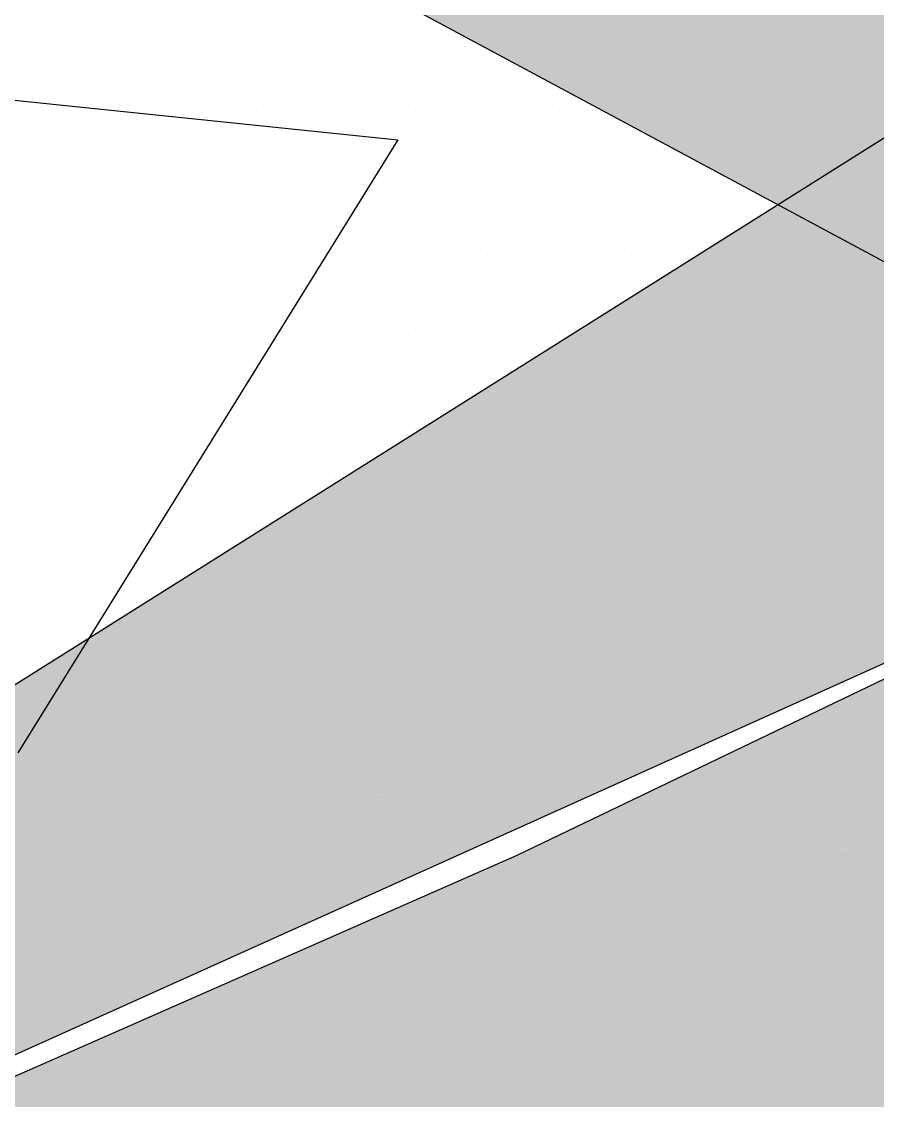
# Paper-space layout 'Layout1' of a CAD drawing. Extents: x -43 to 2298, y -18 to 768.
# Drawn here: x 1417.914 to 1420.632, y 69.919 to 73.345 of the extents above; entities that cross this region are included whole.
import ezdxf

# ---------------------------------------------------------------- set-up
doc = ezdxf.new("R2010")
doc.units = 0
doc.header["$LTSCALE"] = 2
doc.linetypes.add('CACHEX2', pattern=[0.75, 0.5, -0.25])
doc.layers.add('CARTOUCHE', color=7, linetype='Continuous')
doc.layers.add('LOGO', color=7, linetype='Continuous')

# ---------------------------------------------------------------- blocks, each defined once
blk = doc.blocks.new('A$C715108E3')
at = {"layer": 'LOGO', "color": 131}
for p, q in [((-14.7903, -11.7722), (-14.7903, -11.7722)), ((-14.6988, -11.7722), (-14.6988, -11.7722)), ((-14.607, -11.7722), (-14.607, -11.7722)), ((-14.515, -11.7722), (-14.515, -11.7722)), ((-14.4237, -11.7722), (-14.4237, -11.7722)), ((-14.3319, -11.7722), (-14.3319, -11.7722)), ((-14.2398, -11.7722), (-14.2398, -11.7722)), ((-14.1478, -11.7722), (-14.1478, -11.7722)), ((-14.0567, -11.7722), (-14.0567, -11.7722)), ((-13.9649, -11.7722), (-13.9649, -11.7722)), ((-13.8729, -11.7722), (-13.8729, -11.7722)), ((-13.7816, -11.7722), (-13.7816, -11.7722)), ((-13.6896, -11.7722), (-13.6896, -11.7722)), ((-13.5976, -11.7722), (-13.5976, -11.7722)), ((-13.5063, -11.7722), (-13.5063, -11.7722)), ((-13.4143, -11.7722), (-13.4143, -11.7722)), ((-13.3223, -11.7722), (-13.3223, -11.7722)), ((-13.231, -11.7722), (-13.231, -11.7722)), ((-13.1392, -11.7722), (-13.1392, -11.7722)), ((-13.0473, -11.7722), (-13.0473, -11.7722)), ((-12.9559, -11.7722), (-12.9559, -11.7722)), ((-12.8642, -11.7722), (-12.8642, -11.7722)), ((-12.7722, -11.7722), (-12.7722, -11.7722)), ((-12.6802, -11.7722), (-12.6802, -11.7722)), ((-12.5889, -11.7722), (-12.5889, -11.7722)), ((-12.4971, -11.7722), (-12.4971, -11.7722)), ((-12.4053, -11.7722), (-12.4053, -11.7722)), ((-12.3138, -11.7722), (-12.3138, -11.7722)), ((-12.222, -11.7722), (-12.222, -11.7722)), ((-12.1299, -11.7722), (-12.1299, -11.7722)), ((-14.7445, -11.8636), (-14.7445, -11.8636)), ((-14.6527, -11.8636), (-14.6527, -11.8636)), ((-14.5613, -11.8636), (-14.5613, -11.8636)), ((-14.4694, -11.8636), (-14.4694, -11.8636)), ((-14.3774, -11.8636), (-14.3774, -11.8636)), ((-14.2861, -11.8636), (-14.2861, -11.8636)), ((-14.1941, -11.8636), (-14.1941, -11.8636)), ((-14.1021, -11.8636), (-14.1021, -11.8636)), ((-14.0103, -11.8636), (-14.0103, -11.8636)), ((-13.9192, -11.8636), (-13.9192, -11.8636)), ((-13.827, -11.8636), (-13.827, -11.8636)), ((-13.7351, -11.8636), (-13.7351, -11.8636)), ((-13.6441, -11.8636), (-13.6441, -11.8636)), ((-13.552, -11.8636), (-13.552, -11.8636)), ((-13.46, -11.8636), (-13.46, -11.8636)), ((-13.3687, -11.8636), (-13.3687, -11.8636)), ((-13.2767, -11.8636), (-13.2767, -11.8636)), ((-13.1851, -11.8636), (-13.1851, -11.8636)), ((-13.0934, -11.8636), (-13.0934, -11.8636)), ((-13.0016, -11.8636), (-13.0016, -11.8636)), ((-12.9098, -11.8636), (-12.9098, -11.8636)), ((-12.8179, -11.8636), (-12.8179, -11.8636)), ((-12.7265, -11.8636), (-12.7265, -11.8636)), ((-12.6345, -11.8636), (-12.6345, -11.8636)), ((-12.5424, -11.8636), (-12.5424, -11.8636)), ((-12.4514, -11.8636), (-12.4514, -11.8636)), ((-12.3592, -11.8636), (-12.3592, -11.8636)), ((-12.2673, -11.8636), (-12.2673, -11.8636)), ((-12.1762, -11.8636), (-12.1762, -11.8636)), ((-14.7211, -11.9551), (-14.7211, -11.9551)), ((-14.6988, -11.9551), (-14.6988, -11.9551)), ((-14.607, -11.9551), (-14.607, -11.9551)), ((-14.515, -11.9551), (-14.515, -11.9551)), ((-14.4237, -11.9551), (-14.4237, -11.9551)), ((-14.3319, -11.9551), (-14.3319, -11.9551)), ((-14.2398, -11.9551), (-14.2398, -11.9551)), ((-14.1478, -11.9551), (-14.1478, -11.9551)), ((-14.0567, -11.9551), (-14.0567, -11.9551)), ((-13.9649, -11.9551), (-13.9649, -11.9551)), ((-13.8729, -11.9551), (-13.8729, -11.9551)), ((-13.7816, -11.9551), (-13.7816, -11.9551)), ((-13.6896, -11.9551), (-13.6896, -11.9551)), ((-13.5976, -11.9551), (-13.5976, -11.9551)), ((-13.5063, -11.9551), (-13.5063, -11.9551)), ((-13.4143, -11.9551), (-13.4143, -11.9551)), ((-13.3223, -11.9551), (-13.3223, -11.9551)), ((-13.231, -11.9551), (-13.231, -11.9551)), ((-13.1392, -11.9551), (-13.1392, -11.9551)), ((-13.0473, -11.9551), (-13.0473, -11.9551)), ((-12.9559, -11.9551), (-12.9559, -11.9551)), ((-12.8642, -11.9551), (-12.8642, -11.9551)), ((-12.7722, -11.9551), (-12.7722, -11.9551)), ((-12.6802, -11.9551), (-12.6802, -11.9551)), ((-12.5889, -11.9551), (-12.5889, -11.9551)), ((-12.4971, -11.9551), (-12.4971, -11.9551)), ((-12.4053, -11.9551), (-12.4053, -11.9551)), ((-12.3138, -11.9551), (-12.3138, -11.9551)), ((-12.222, -11.9551), (-12.222, -11.9551)), ((-12.1299, -11.9551), (-12.1299, -11.9551)), ((-13.8341, -12.0473), (-13.8341, -12.0473)), ((-13.827, -12.0473), (-13.827, -12.0473)), ((-13.7351, -12.0473), (-13.7351, -12.0473)), ((-13.6441, -12.0473), (-13.6441, -12.0473)), ((-13.552, -12.0473), (-13.552, -12.0473)), ((-13.46, -12.0473), (-13.46, -12.0473)), ((-13.3687, -12.0473), (-13.3687, -12.0473)), ((-13.2767, -12.0473), (-13.2767, -12.0473)), ((-13.1851, -12.0473), (-13.1851, -12.0473)), ((-13.0934, -12.0473), (-13.0934, -12.0473)), ((-13.0016, -12.0473), (-13.0016, -12.0473)), ((-12.9098, -12.0473), (-12.9098, -12.0473)), ((-12.8179, -12.0473), (-12.8179, -12.0473)), ((-12.7265, -12.0473), (-12.7265, -12.0473)), ((-12.6345, -12.0473), (-12.6345, -12.0473)), ((-12.5424, -12.0473), (-12.5424, -12.0473)), ((-12.4514, -12.0473), (-12.4514, -12.0473)), ((-12.3592, -12.0473), (-12.3592, -12.0473)), ((-12.2673, -12.0473), (-12.2673, -12.0473)), ((-12.1762, -12.0473), (-12.1762, -12.0473)), ((-13.6742, -12.1388), (-13.6742, -12.1388)), ((-13.5976, -12.1388), (-13.5976, -12.1388)), ((-13.5063, -12.1388), (-13.5063, -12.1388)), ((-13.4143, -12.1388), (-13.4143, -12.1388)), ((-13.3223, -12.1388), (-13.3223, -12.1388)), ((-13.231, -12.1388), (-13.231, -12.1388)), ((-13.1392, -12.1388), (-13.1392, -12.1388)), ((-13.0473, -12.1388), (-13.0473, -12.1388)), ((-12.9559, -12.1388), (-12.9559, -12.1388)), ((-12.8642, -12.1388), (-12.8642, -12.1388)), ((-12.7722, -12.1388), (-12.7722, -12.1388)), ((-12.6802, -12.1388), (-12.6802, -12.1388)), ((-12.5889, -12.1388), (-12.5889, -12.1388)), ((-12.4971, -12.1388), (-12.4971, -12.1388)), ((-12.4053, -12.1388), (-12.4053, -12.1388)), ((-12.3138, -12.1388), (-12.3138, -12.1388)), ((-12.222, -12.1388), (-12.222, -12.1388)), ((-12.1299, -12.1388), (-12.1299, -12.1388)), ((-13.7308, -12.23), (-13.7308, -12.23)), ((-13.6441, -12.23), (-13.6441, -12.23)), ((-13.552, -12.23), (-13.552, -12.23)), ((-13.46, -12.23), (-13.46, -12.23)), ((-13.3687, -12.23), (-13.3687, -12.23)), ((-13.2767, -12.23), (-13.2767, -12.23)), ((-13.1851, -12.23), (-13.1851, -12.23)), ((-13.0934, -12.23), (-13.0934, -12.23)), ((-13.0016, -12.23), (-13.0016, -12.23)), ((-12.9098, -12.23), (-12.9098, -12.23)), ((-12.8179, -12.23), (-12.8179, -12.23)), ((-12.7265, -12.23), (-12.7265, -12.23)), ((-12.6345, -12.23), (-12.6345, -12.23)), ((-12.5424, -12.23), (-12.5424, -12.23)), ((-12.4514, -12.23), (-12.4514, -12.23)), ((-12.3592, -12.23), (-12.3592, -12.23)), ((-12.2673, -12.23), (-12.2673, -12.23)), ((-12.1762, -12.23), (-12.1762, -12.23)), ((-13.788, -12.3224), (-13.788, -12.3224)), ((-13.7816, -12.3224), (-13.7816, -12.3224)), ((-13.6896, -12.3224), (-13.6896, -12.3224)), ((-13.5976, -12.3224), (-13.5976, -12.3224)), ((-13.5063, -12.3224), (-13.5063, -12.3224)), ((-13.4143, -12.3224), (-13.4143, -12.3224)), ((-13.3223, -12.3224), (-13.3223, -12.3224)), ((-13.231, -12.3224), (-13.231, -12.3224)), ((-13.1392, -12.3224), (-13.1392, -12.3224)), ((-13.0473, -12.3224), (-13.0473, -12.3224)), ((-12.9559, -12.3224), (-12.9559, -12.3224)), ((-12.8642, -12.3224), (-12.8642, -12.3224)), ((-12.7722, -12.3224), (-12.7722, -12.3224)), ((-12.6802, -12.3224), (-12.6802, -12.3224)), ((-12.5889, -12.3224), (-12.5889, -12.3224)), ((-12.4971, -12.3224), (-12.4971, -12.3224)), ((-12.4053, -12.3224), (-12.4053, -12.3224)), ((-12.3138, -12.3224), (-12.3138, -12.3224)), ((-12.222, -12.3224), (-12.222, -12.3224)), ((-12.1299, -12.3224), (-12.1299, -12.3224)), ((-13.8446, -12.4139), (-13.8446, -12.4139)), ((-13.827, -12.4139), (-13.827, -12.4139)), ((-13.7351, -12.4139), (-13.7351, -12.4139)), ((-13.6441, -12.4139), (-13.6441, -12.4139)), ((-13.552, -12.4139), (-13.552, -12.4139)), ((-13.46, -12.4139), (-13.46, -12.4139)), ((-13.3687, -12.4139), (-13.3687, -12.4139)), ((-13.2767, -12.4139), (-13.2767, -12.4139)), ((-13.1851, -12.4139), (-13.1851, -12.4139)), ((-13.0934, -12.4139), (-13.0934, -12.4139)), ((-13.0016, -12.4139), (-13.0016, -12.4139)), ((-12.9098, -12.4139), (-12.9098, -12.4139)), ((-12.8179, -12.4139), (-12.8179, -12.4139)), ((-12.7265, -12.4139), (-12.7265, -12.4139)), ((-12.6345, -12.4139), (-12.6345, -12.4139)), ((-12.5424, -12.4139), (-12.5424, -12.4139)), ((-12.4514, -12.4139), (-12.4514, -12.4139)), ((-12.3592, -12.4139), (-12.3592, -12.4139)), ((-12.2673, -12.4139), (-12.2673, -12.4139)), ((-12.1762, -12.4139), (-12.1762, -12.4139)), ((-13.9016, -12.5053), (-13.9016, -12.5053)), ((-13.8729, -12.5053), (-13.8729, -12.5053)), ((-13.7816, -12.5053), (-13.7816, -12.5053)), ((-13.6896, -12.5053), (-13.6896, -12.5053)), ((-13.5976, -12.5053), (-13.5976, -12.5053)), ((-13.5063, -12.5053), (-13.5063, -12.5053)), ((-13.4143, -12.5053), (-13.4143, -12.5053)), ((-13.3223, -12.5053), (-13.3223, -12.5053)), ((-13.231, -12.5053), (-13.231, -12.5053)), ((-13.1392, -12.5053), (-13.1392, -12.5053)), ((-13.0473, -12.5053), (-13.0473, -12.5053)), ((-12.9559, -12.5053), (-12.9559, -12.5053)), ((-12.8642, -12.5053), (-12.8642, -12.5053)), ((-12.7722, -12.5053), (-12.7722, -12.5053)), ((-12.6802, -12.5053), (-12.6802, -12.5053)), ((-12.5889, -12.5053), (-12.5889, -12.5053)), ((-12.4971, -12.5053), (-12.4971, -12.5053)), ((-12.4053, -12.5053), (-12.4053, -12.5053)), ((-12.3138, -12.5053), (-12.3138, -12.5053)), ((-12.222, -12.5053), (-12.222, -12.5053)), ((-12.1299, -12.5053), (-12.1299, -12.5053)), ((-13.9582, -12.5977), (-13.9582, -12.5977)), ((-13.9192, -12.5977), (-13.9192, -12.5977)), ((-13.827, -12.5977), (-13.827, -12.5977)), ((-13.7351, -12.5977), (-13.7351, -12.5977)), ((-13.6441, -12.5977), (-13.6441, -12.5977)), ((-13.552, -12.5977), (-13.552, -12.5977)), ((-13.46, -12.5977), (-13.46, -12.5977)), ((-13.3687, -12.5977), (-13.3687, -12.5977)), ((-13.2767, -12.5977), (-13.2767, -12.5977)), ((-13.1851, -12.5977), (-13.1851, -12.5977)), ((-13.0934, -12.5977), (-13.0934, -12.5977)), ((-13.0016, -12.5977), (-13.0016, -12.5977)), ((-12.9098, -12.5977), (-12.9098, -12.5977)), ((-12.8179, -12.5977), (-12.8179, -12.5977)), ((-12.7265, -12.5977), (-12.7265, -12.5977)), ((-12.6345, -12.5977), (-12.6345, -12.5977)), ((-12.5424, -12.5977), (-12.5424, -12.5977)), ((-12.4514, -12.5977), (-12.4514, -12.5977)), ((-12.3592, -12.5977), (-12.3592, -12.5977)), ((-12.2673, -12.5977), (-12.2673, -12.5977)), ((-12.1762, -12.5977), (-12.1762, -12.5977)), ((-14.0153, -12.6892), (-14.0153, -12.6892)), ((-13.9649, -12.6892), (-13.9649, -12.6892)), ((-13.8729, -12.6892), (-13.8729, -12.6892)), ((-13.7816, -12.6892), (-13.7816, -12.6892)), ((-13.6896, -12.6892), (-13.6896, -12.6892)), ((-13.5976, -12.6892), (-13.5976, -12.6892)), ((-13.5063, -12.6892), (-13.5063, -12.6892)), ((-13.4143, -12.6892), (-13.4143, -12.6892)), ((-13.3223, -12.6892), (-13.3223, -12.6892)), ((-13.231, -12.6892), (-13.231, -12.6892)), ((-13.1392, -12.6892), (-13.1392, -12.6892)), ((-13.0473, -12.6892), (-13.0473, -12.6892)), ((-12.9559, -12.6892), (-12.9559, -12.6892)), ((-12.8642, -12.6892), (-12.8642, -12.6892)), ((-12.7722, -12.6892), (-12.7722, -12.6892)), ((-12.6802, -12.6892), (-12.6802, -12.6892)), ((-12.5889, -12.6892), (-12.5889, -12.6892)), ((-12.4971, -12.6892), (-12.4971, -12.6892)), ((-12.4053, -12.6892), (-12.4053, -12.6892)), ((-12.3138, -12.6892), (-12.3138, -12.6892)), ((-12.222, -12.6892), (-12.222, -12.6892)), ((-12.1299, -12.6892), (-12.1299, -12.6892)), ((-14.0717, -12.7805), (-14.0717, -12.7805)), ((-14.0103, -12.7805), (-14.0103, -12.7805)), ((-13.9192, -12.7805), (-13.9192, -12.7805)), ((-13.827, -12.7805), (-13.827, -12.7805)), ((-13.7351, -12.7805), (-13.7351, -12.7805)), ((-13.6441, -12.7805), (-13.6441, -12.7805)), ((-13.552, -12.7805), (-13.552, -12.7805)), ((-13.46, -12.7805), (-13.46, -12.7805)), ((-13.3687, -12.7805), (-13.3687, -12.7805)), ((-13.2767, -12.7805), (-13.2767, -12.7805)), ((-13.1851, -12.7805), (-13.1851, -12.7805)), ((-13.0934, -12.7805), (-13.0934, -12.7805)), ((-13.0016, -12.7805), (-13.0016, -12.7805)), ((-12.9098, -12.7805), (-12.9098, -12.7805)), ((-12.8179, -12.7805), (-12.8179, -12.7805)), ((-12.7265, -12.7805), (-12.7265, -12.7805)), ((-12.6345, -12.7805), (-12.6345, -12.7805)), ((-12.5424, -12.7805), (-12.5424, -12.7805)), ((-12.4514, -12.7805), (-12.4514, -12.7805)), ((-12.3592, -12.7805), (-12.3592, -12.7805)), ((-12.2673, -12.7805), (-12.2673, -12.7805)), ((-12.1762, -12.7805), (-12.1762, -12.7805)), ((-14.1291, -12.8729), (-14.1291, -12.8729)), ((-14.0567, -12.8729), (-14.0567, -12.8729)), ((-13.9649, -12.8729), (-13.9649, -12.8729)), ((-13.8729, -12.8729), (-13.8729, -12.8729)), ((-13.7816, -12.8729), (-13.7816, -12.8729)), ((-13.6896, -12.8729), (-13.6896, -12.8729)), ((-13.5976, -12.8729), (-13.5976, -12.8729)), ((-13.5063, -12.8729), (-13.5063, -12.8729)), ((-13.4143, -12.8729), (-13.4143, -12.8729)), ((-13.3223, -12.8729), (-13.3223, -12.8729)), ((-13.231, -12.8729), (-13.231, -12.8729)), ((-13.1392, -12.8729), (-13.1392, -12.8729)), ((-13.0473, -12.8729), (-13.0473, -12.8729)), ((-12.9559, -12.8729), (-12.9559, -12.8729)), ((-12.8642, -12.8729), (-12.8642, -12.8729)), ((-12.7722, -12.8729), (-12.7722, -12.8729)), ((-12.6802, -12.8729), (-12.6802, -12.8729)), ((-12.5889, -12.8729), (-12.5889, -12.8729)), ((-12.4971, -12.8729), (-12.4971, -12.8729)), ((-12.4053, -12.8729), (-12.4053, -12.8729)), ((-12.3138, -12.8729), (-12.3138, -12.8729)), ((-12.222, -12.8729), (-12.222, -12.8729)), ((-12.1299, -12.8729), (-12.1299, -12.8729)), ((-14.1855, -12.9639), (-14.1855, -12.9639)), ((-14.1021, -12.9639), (-14.1021, -12.9639)), ((-14.0103, -12.9639), (-14.0103, -12.9639)), ((-13.9192, -12.9639), (-13.9192, -12.9639)), ((-13.827, -12.9639), (-13.827, -12.9639)), ((-13.7351, -12.9639), (-13.7351, -12.9639)), ((-13.6441, -12.9639), (-13.6441, -12.9639)), ((-13.552, -12.9639), (-13.552, -12.9639)), ((-13.46, -12.9639), (-13.46, -12.9639)), ((-13.3687, -12.9639), (-13.3687, -12.9639)), ((-13.2767, -12.9639), (-13.2767, -12.9639)), ((-13.1851, -12.9639), (-13.1851, -12.9639)), ((-13.0934, -12.9639), (-13.0934, -12.9639)), ((-13.0016, -12.9639), (-13.0016, -12.9639)), ((-12.9098, -12.9639), (-12.9098, -12.9639)), ((-12.8179, -12.9639), (-12.8179, -12.9639)), ((-12.7265, -12.9639), (-12.7265, -12.9639)), ((-12.6345, -12.9639), (-12.6345, -12.9639)), ((-12.5424, -12.9639), (-12.5424, -12.9639)), ((-12.4514, -12.9639), (-12.4514, -12.9639)), ((-12.3592, -12.9639), (-12.3592, -12.9639)), ((-12.2673, -12.9639), (-12.2673, -12.9639)), ((-12.1762, -12.9639), (-12.1762, -12.9639)), ((-14.2427, -13.0556), (-14.2427, -13.0556)), ((-14.2398, -13.0556), (-14.2398, -13.0556)), ((-14.1478, -13.0556), (-14.1478, -13.0556)), ((-14.0567, -13.0556), (-14.0567, -13.0556)), ((-13.9649, -13.0556), (-13.9649, -13.0556)), ((-13.8729, -13.0556), (-13.8729, -13.0556)), ((-13.7816, -13.0556), (-13.7816, -13.0556)), ((-13.6896, -13.0556), (-13.6896, -13.0556)), ((-13.5976, -13.0556), (-13.5976, -13.0556)), ((-13.5063, -13.0556), (-13.5063, -13.0556)), ((-13.4143, -13.0556), (-13.4143, -13.0556)), ((-13.3223, -13.0556), (-13.3223, -13.0556)), ((-13.231, -13.0556), (-13.231, -13.0556)), ((-13.1392, -13.0556), (-13.1392, -13.0556)), ((-13.0473, -13.0556), (-13.0473, -13.0556)), ((-12.9559, -13.0556), (-12.9559, -13.0556)), ((-12.8642, -13.0556), (-12.8642, -13.0556)), ((-12.7722, -13.0556), (-12.7722, -13.0556)), ((-12.6802, -13.0556), (-12.6802, -13.0556)), ((-12.5889, -13.0556), (-12.5889, -13.0556)), ((-12.4971, -13.0556), (-12.4971, -13.0556)), ((-12.4053, -13.0556), (-12.4053, -13.0556)), ((-12.3138, -13.0556), (-12.3138, -13.0556)), ((-12.222, -13.0556), (-12.222, -13.0556)), ((-12.1299, -13.0556), (-12.1299, -13.0556)), ((-14.2996, -13.1478), (-14.2996, -13.1478)), ((-14.2861, -13.1478), (-14.2861, -13.1478)), ((-14.1941, -13.1478), (-14.1941, -13.1478)), ((-14.1021, -13.1478), (-14.1021, -13.1478)), ((-14.0103, -13.1478), (-14.0103, -13.1478)), ((-13.9192, -13.1478), (-13.9192, -13.1478)), ((-13.827, -13.1478), (-13.827, -13.1478)), ((-13.7351, -13.1478), (-13.7351, -13.1478)), ((-13.6441, -13.1478), (-13.6441, -13.1478)), ((-13.552, -13.1478), (-13.552, -13.1478)), ((-13.46, -13.1478), (-13.46, -13.1478)), ((-13.3687, -13.1478), (-13.3687, -13.1478)), ((-13.2767, -13.1478), (-13.2767, -13.1478)), ((-13.1851, -13.1478), (-13.1851, -13.1478)), ((-13.0934, -13.1478), (-13.0934, -13.1478)), ((-13.0016, -13.1478), (-13.0016, -13.1478)), ((-12.9098, -13.1478), (-12.9098, -13.1478)), ((-12.8179, -13.1478), (-12.8179, -13.1478)), ((-12.7265, -13.1478), (-12.7265, -13.1478)), ((-12.6345, -13.1478), (-12.6345, -13.1478)), ((-12.5424, -13.1478), (-12.5424, -13.1478)), ((-12.4514, -13.1478), (-12.4514, -13.1478)), ((-12.3592, -13.1478), (-12.3592, -13.1478)), ((-12.2673, -13.1478), (-12.2673, -13.1478)), ((-12.1762, -13.1478), (-12.1762, -13.1478)), ((-14.3562, -13.2392), (-14.3562, -13.2392)), ((-14.3319, -13.2392), (-14.3319, -13.2392)), ((-14.2398, -13.2392), (-14.2398, -13.2392)), ((-14.1478, -13.2392), (-14.1478, -13.2392)), ((-14.0567, -13.2392), (-14.0567, -13.2392)), ((-13.9649, -13.2392), (-13.9649, -13.2392)), ((-13.8729, -13.2392), (-13.8729, -13.2392)), ((-13.7816, -13.2392), (-13.7816, -13.2392)), ((-13.6896, -13.2392), (-13.6896, -13.2392)), ((-13.5976, -13.2392), (-13.5976, -13.2392)), ((-13.5063, -13.2392), (-13.5063, -13.2392)), ((-13.4143, -13.2392), (-13.4143, -13.2392)), ((-13.3223, -13.2392), (-13.3223, -13.2392)), ((-13.231, -13.2392), (-13.231, -13.2392)), ((-13.1392, -13.2392), (-13.1392, -13.2392)), ((-13.0473, -13.2392), (-13.0473, -13.2392)), ((-12.9559, -13.2392), (-12.9559, -13.2392)), ((-12.8642, -13.2392), (-12.8642, -13.2392)), ((-12.7722, -13.2392), (-12.7722, -13.2392)), ((-12.6802, -13.2392), (-12.6802, -13.2392)), ((-12.5889, -13.2392), (-12.5889, -13.2392)), ((-12.4971, -13.2392), (-12.4971, -13.2392)), ((-12.4053, -13.2392), (-12.4053, -13.2392)), ((-12.3138, -13.2392), (-12.3138, -13.2392)), ((-12.222, -13.2392), (-12.222, -13.2392)), ((-12.1299, -13.2392), (-12.1299, -13.2392)), ((-14.4132, -13.3309), (-14.4132, -13.3309)), ((-14.3774, -13.3309), (-14.3774, -13.3309)), ((-14.2861, -13.3309), (-14.2861, -13.3309)), ((-14.1941, -13.3309), (-14.1941, -13.3309)), ((-14.1021, -13.3309), (-14.1021, -13.3309)), ((-14.0103, -13.3309), (-14.0103, -13.3309)), ((-13.9192, -13.3309), (-13.9192, -13.3309)), ((-13.827, -13.3309), (-13.827, -13.3309)), ((-13.7351, -13.3309), (-13.7351, -13.3309)), ((-13.6441, -13.3309), (-13.6441, -13.3309)), ((-13.552, -13.3309), (-13.552, -13.3309)), ((-13.46, -13.3309), (-13.46, -13.3309)), ((-13.3687, -13.3309), (-13.3687, -13.3309)), ((-13.2767, -13.3309), (-13.2767, -13.3309)), ((-13.1851, -13.3309), (-13.1851, -13.3309)), ((-13.0934, -13.3309), (-13.0934, -13.3309)), ((-13.0016, -13.3309), (-13.0016, -13.3309)), ((-12.9098, -13.3309), (-12.9098, -13.3309)), ((-12.8179, -13.3309), (-12.8179, -13.3309)), ((-12.7265, -13.3309), (-12.7265, -13.3309)), ((-12.6345, -13.3309), (-12.6345, -13.3309)), ((-12.5424, -13.3309), (-12.5424, -13.3309)), ((-12.4514, -13.3309), (-12.4514, -13.3309)), ((-12.3592, -13.3309), (-12.3592, -13.3309)), ((-12.2673, -13.3309), (-12.2673, -13.3309)), ((-12.1762, -13.3309), (-12.1762, -13.3309)), ((-14.4698, -13.4233), (-14.4698, -13.4233)), ((-14.4237, -13.4233), (-14.4237, -13.4233)), ((-14.3319, -13.4233), (-14.3319, -13.4233)), ((-14.2398, -13.4233), (-14.2398, -13.4233)), ((-14.1478, -13.4233), (-14.1478, -13.4233)), ((-14.0567, -13.4233), (-14.0567, -13.4233)), ((-13.9649, -13.4233), (-13.9649, -13.4233)), ((-13.8729, -13.4233), (-13.8729, -13.4233)), ((-13.7816, -13.4233), (-13.7816, -13.4233)), ((-13.6896, -13.4233), (-13.6896, -13.4233)), ((-13.5976, -13.4233), (-13.5976, -13.4233)), ((-13.5063, -13.4233), (-13.5063, -13.4233)), ((-13.4143, -13.4233), (-13.4143, -13.4233)), ((-13.3223, -13.4233), (-13.3223, -13.4233)), ((-13.231, -13.4233), (-13.231, -13.4233)), ((-13.1392, -13.4233), (-13.1392, -13.4233)), ((-13.0473, -13.4233), (-13.0473, -13.4233)), ((-12.9559, -13.4233), (-12.9559, -13.4233)), ((-12.8642, -13.4233), (-12.8642, -13.4233)), ((-12.7722, -13.4233), (-12.7722, -13.4233)), ((-12.6802, -13.4233), (-12.6802, -13.4233)), ((-12.5889, -13.4233), (-12.5889, -13.4233)), ((-12.4971, -13.4233), (-12.4971, -13.4233)), ((-12.4053, -13.4233), (-12.4053, -13.4233)), ((-12.3138, -13.4233), (-12.3138, -13.4233)), ((-12.222, -13.4233), (-12.222, -13.4233)), ((-12.1299, -13.4233), (-12.1299, -13.4233)), ((-14.5268, -13.5146), (-14.5268, -13.5146)), ((-14.4694, -13.5146), (-14.4694, -13.5146)), ((-14.3774, -13.5146), (-14.3774, -13.5146)), ((-14.2861, -13.5146), (-14.2861, -13.5146)), ((-14.1941, -13.5146), (-14.1941, -13.5146)), ((-14.1021, -13.5146), (-14.1021, -13.5146)), ((-14.0103, -13.5146), (-14.0103, -13.5146)), ((-13.9192, -13.5146), (-13.9192, -13.5146)), ((-13.827, -13.5146), (-13.827, -13.5146)), ((-13.7351, -13.5146), (-13.7351, -13.5146)), ((-13.6441, -13.5146), (-13.6441, -13.5146)), ((-13.552, -13.5146), (-13.552, -13.5146)), ((-13.46, -13.5146), (-13.46, -13.5146)), ((-13.3687, -13.5146), (-13.3687, -13.5146)), ((-13.2767, -13.5146), (-13.2767, -13.5146)), ((-13.1851, -13.5146), (-13.1851, -13.5146)), ((-13.0934, -13.5146), (-13.0934, -13.5146)), ((-13.0016, -13.5146), (-13.0016, -13.5146)), ((-12.9098, -13.5146), (-12.9098, -13.5146)), ((-12.8179, -13.5146), (-12.8179, -13.5146)), ((-12.7265, -13.5146), (-12.7265, -13.5146)), ((-12.6345, -13.5146), (-12.6345, -13.5146)), ((-12.5424, -13.5146), (-12.5424, -13.5146)), ((-12.4514, -13.5146), (-12.4514, -13.5146)), ((-12.3592, -13.5146), (-12.3592, -13.5146)), ((-12.2673, -13.5146), (-12.2673, -13.5146)), ((-12.1762, -13.5146), (-12.1762, -13.5146)), ((-14.5836, -13.6058), (-14.5836, -13.6058)), ((-14.515, -13.6058), (-14.515, -13.6058)), ((-14.4237, -13.6058), (-14.4237, -13.6058)), ((-14.3319, -13.6058), (-14.3319, -13.6058)), ((-14.2398, -13.6058), (-14.2398, -13.6058)), ((-14.1478, -13.6058), (-14.1478, -13.6058)), ((-14.0567, -13.6058), (-14.0567, -13.6058)), ((-13.9649, -13.6058), (-13.9649, -13.6058)), ((-13.8729, -13.6058), (-13.8729, -13.6058)), ((-13.7816, -13.6058), (-13.7816, -13.6058)), ((-13.6896, -13.6058), (-13.6896, -13.6058)), ((-13.5976, -13.6058), (-13.5976, -13.6058)), ((-13.5063, -13.6058), (-13.5063, -13.6058)), ((-13.4143, -13.6058), (-13.4143, -13.6058)), ((-13.3223, -13.6058), (-13.3223, -13.6058)), ((-13.231, -13.6058), (-13.231, -13.6058)), ((-13.1392, -13.6058), (-13.1392, -13.6058)), ((-13.0473, -13.6058), (-13.0473, -13.6058)), ((-12.9559, -13.6058), (-12.9559, -13.6058)), ((-12.8642, -13.6058), (-12.8642, -13.6058)), ((-12.7722, -13.6058), (-12.7722, -13.6058)), ((-12.6802, -13.6058), (-12.6802, -13.6058)), ((-12.5889, -13.6058), (-12.5889, -13.6058)), ((-12.4971, -13.6058), (-12.4971, -13.6058)), ((-12.4053, -13.6058), (-12.4053, -13.6058)), ((-12.3138, -13.6058), (-12.3138, -13.6058)), ((-12.222, -13.6058), (-12.222, -13.6058)), ((-12.1299, -13.6058), (-12.1299, -13.6058)), ((-14.6407, -13.6984), (-14.6407, -13.6984)), ((-14.5613, -13.6984), (-14.5613, -13.6984)), ((-14.4694, -13.6984), (-14.4694, -13.6984)), ((-14.3774, -13.6984), (-14.3774, -13.6984)), ((-14.2861, -13.6984), (-14.2861, -13.6984)), ((-14.1941, -13.6984), (-14.1941, -13.6984)), ((-14.1021, -13.6984), (-14.1021, -13.6984)), ((-14.0103, -13.6984), (-14.0103, -13.6984)), ((-13.9192, -13.6984), (-13.9192, -13.6984)), ((-13.827, -13.6984), (-13.827, -13.6984)), ((-13.7351, -13.6984), (-13.7351, -13.6984)), ((-13.6441, -13.6984), (-13.6441, -13.6984)), ((-13.552, -13.6984), (-13.552, -13.6984)), ((-13.46, -13.6984), (-13.46, -13.6984)), ((-13.3687, -13.6984), (-13.3687, -13.6984)), ((-13.2767, -13.6984), (-13.2767, -13.6984)), ((-13.1851, -13.6984), (-13.1851, -13.6984)), ((-13.0934, -13.6984), (-13.0934, -13.6984)), ((-13.0016, -13.6984), (-13.0016, -13.6984)), ((-12.9098, -13.6984), (-12.9098, -13.6984)), ((-12.8179, -13.6984), (-12.8179, -13.6984)), ((-12.7265, -13.6984), (-12.7265, -13.6984)), ((-12.6345, -13.6984), (-12.6345, -13.6984)), ((-12.5424, -13.6984), (-12.5424, -13.6984)), ((-12.4514, -13.6984), (-12.4514, -13.6984)), ((-12.3592, -13.6984), (-12.3592, -13.6984)), ((-12.2673, -13.6984), (-12.2673, -13.6984)), ((-12.1762, -13.6984), (-12.1762, -13.6984)), ((-14.6971, -13.7897), (-14.6971, -13.7897)), ((-14.607, -13.7897), (-14.607, -13.7897)), ((-14.515, -13.7897), (-14.515, -13.7897)), ((-14.4237, -13.7897), (-14.4237, -13.7897)), ((-14.3319, -13.7897), (-14.3319, -13.7897)), ((-14.2398, -13.7897), (-14.2398, -13.7897)), ((-14.1478, -13.7897), (-14.1478, -13.7897)), ((-14.0567, -13.7897), (-14.0567, -13.7897)), ((-13.9649, -13.7897), (-13.9649, -13.7897)), ((-13.8729, -13.7897), (-13.8729, -13.7897)), ((-13.7816, -13.7897), (-13.7816, -13.7897)), ((-13.6896, -13.7897), (-13.6896, -13.7897)), ((-13.5976, -13.7897), (-13.5976, -13.7897)), ((-13.5063, -13.7897), (-13.5063, -13.7897)), ((-13.4143, -13.7897), (-13.4143, -13.7897)), ((-13.3223, -13.7897), (-13.3223, -13.7897)), ((-13.231, -13.7897), (-13.231, -13.7897)), ((-13.1392, -13.7897), (-13.1392, -13.7897)), ((-13.0473, -13.7897), (-13.0473, -13.7897)), ((-12.9559, -13.7897), (-12.9559, -13.7897)), ((-12.8642, -13.7897), (-12.8642, -13.7897)), ((-12.7722, -13.7897), (-12.7722, -13.7897)), ((-12.6802, -13.7897), (-12.6802, -13.7897)), ((-12.5889, -13.7897), (-12.5889, -13.7897)), ((-12.4971, -13.7897), (-12.4971, -13.7897)), ((-12.4053, -13.7897), (-12.4053, -13.7897)), ((-12.3138, -13.7897), (-12.3138, -13.7897)), ((-12.222, -13.7897), (-12.222, -13.7897)), ((-12.1299, -13.7897), (-12.1299, -13.7897)), ((-14.7543, -13.8809), (-14.7543, -13.8809)), ((-14.7445, -13.8809), (-14.7445, -13.8809)), ((-14.6527, -13.8809), (-14.6527, -13.8809)), ((-14.5613, -13.8809), (-14.5613, -13.8809)), ((-14.4694, -13.8809), (-14.4694, -13.8809)), ((-14.3774, -13.8809), (-14.3774, -13.8809)), ((-14.2861, -13.8809), (-14.2861, -13.8809)), ((-14.1941, -13.8809), (-14.1941, -13.8809)), ((-14.1021, -13.8809), (-14.1021, -13.8809)), ((-14.0103, -13.8809), (-14.0103, -13.8809)), ((-13.9192, -13.8809), (-13.9192, -13.8809)), ((-13.827, -13.8809), (-13.827, -13.8809)), ((-13.7351, -13.8809), (-13.7351, -13.8809)), ((-13.6441, -13.8809), (-13.6441, -13.8809)), ((-13.552, -13.8809), (-13.552, -13.8809)), ((-13.46, -13.8809), (-13.46, -13.8809)), ((-13.3687, -13.8809), (-13.3687, -13.8809)), ((-13.2767, -13.8809), (-13.2767, -13.8809)), ((-13.1851, -13.8809), (-13.1851, -13.8809)), ((-13.0934, -13.8809), (-13.0934, -13.8809)), ((-13.0016, -13.8809), (-13.0016, -13.8809)), ((-12.9098, -13.8809), (-12.9098, -13.8809)), ((-12.8179, -13.8809), (-12.8179, -13.8809)), ((-12.7265, -13.8809), (-12.7265, -13.8809)), ((-12.6345, -13.8809), (-12.6345, -13.8809)), ((-12.5424, -13.8809), (-12.5424, -13.8809)), ((-12.4514, -13.8809), (-12.4514, -13.8809)), ((-12.3592, -13.8809), (-12.3592, -13.8809)), ((-12.2673, -13.8809), (-12.2673, -13.8809)), ((-12.1762, -13.8809), (-12.1762, -13.8809)), ((-14.8107, -13.9735), (-14.8107, -13.9735)), ((-14.7903, -13.9735), (-14.7903, -13.9735)), ((-14.6988, -13.9735), (-14.6988, -13.9735)), ((-14.607, -13.9735), (-14.607, -13.9735)), ((-14.515, -13.9735), (-14.515, -13.9735)), ((-14.4237, -13.9735), (-14.4237, -13.9735)), ((-14.3319, -13.9735), (-14.3319, -13.9735)), ((-14.2398, -13.9735), (-14.2398, -13.9735)), ((-14.1478, -13.9735), (-14.1478, -13.9735)), ((-14.0567, -13.9735), (-14.0567, -13.9735)), ((-13.9649, -13.9735), (-13.9649, -13.9735)), ((-13.8729, -13.9735), (-13.8729, -13.9735)), ((-13.7816, -13.9735), (-13.7816, -13.9735)), ((-13.6896, -13.9735), (-13.6896, -13.9735)), ((-13.5976, -13.9735), (-13.5976, -13.9735)), ((-13.5063, -13.9735), (-13.5063, -13.9735)), ((-13.4143, -13.9735), (-13.4143, -13.9735)), ((-13.3223, -13.9735), (-13.3223, -13.9735)), ((-13.231, -13.9735), (-13.231, -13.9735)), ((-13.1392, -13.9735), (-13.1392, -13.9735)), ((-13.0473, -13.9735), (-13.0473, -13.9735)), ((-12.9559, -13.9735), (-12.9559, -13.9735)), ((-12.8642, -13.9735), (-12.8642, -13.9735)), ((-12.7722, -13.9735), (-12.7722, -13.9735)), ((-12.6802, -13.9735), (-12.6802, -13.9735)), ((-12.5889, -13.9735), (-12.5889, -13.9735)), ((-12.4971, -13.9735), (-12.4971, -13.9735)), ((-12.4053, -13.9735), (-12.4053, -13.9735)), ((-12.3138, -13.9735), (-12.3138, -13.9735)), ((-12.222, -13.9735), (-12.222, -13.9735)), ((-12.1299, -13.9735), (-12.1299, -13.9735)), ((-14.7444, -14.0648), (-14.7444, -14.0648)), ((-14.6527, -14.0648), (-14.6527, -14.0648)), ((-14.5611, -14.0648), (-14.5611, -14.0648)), ((-14.4694, -14.0648), (-14.4694, -14.0648)), ((-14.4406, -14.065), (-14.4406, -14.065)), ((-14.3774, -14.065), (-14.3774, -14.065)), ((-14.2861, -14.065), (-14.2861, -14.065)), ((-14.1941, -14.065), (-14.1941, -14.065)), ((-14.1021, -14.065), (-14.1021, -14.065)), ((-14.0103, -14.065), (-14.0103, -14.065)), ((-13.9192, -14.065), (-13.9192, -14.065)), ((-13.827, -14.065), (-13.827, -14.065)), ((-13.7351, -14.065), (-13.7351, -14.065)), ((-13.6441, -14.065), (-13.6441, -14.065)), ((-13.552, -14.065), (-13.552, -14.065)), ((-13.46, -14.065), (-13.46, -14.065)), ((-13.3687, -14.065), (-13.3687, -14.065)), ((-13.2767, -14.065), (-13.2767, -14.065)), ((-13.1851, -14.065), (-13.1851, -14.065)), ((-13.0934, -14.065), (-13.0934, -14.065)), ((-13.0016, -14.065), (-13.0016, -14.065)), ((-12.9098, -14.065), (-12.9098, -14.065)), ((-12.8179, -14.065), (-12.8179, -14.065)), ((-12.7265, -14.065), (-12.7265, -14.065)), ((-12.6345, -14.065), (-12.6345, -14.065)), ((-12.5424, -14.065), (-12.5424, -14.065)), ((-12.4514, -14.065), (-12.4514, -14.065)), ((-12.3592, -14.065), (-12.3592, -14.065)), ((-12.2673, -14.065), (-12.2673, -14.065)), ((-12.1762, -14.065), (-12.1762, -14.065)), ((-14.7903, -14.1574), (-14.7903, -14.1574)), ((-14.6988, -14.1574), (-14.6988, -14.1574)), ((-14.607, -14.1574), (-14.607, -14.1574)), ((-14.5152, -14.1574), (-14.5152, -14.1574)), ((-14.4237, -14.1574), (-14.4237, -14.1574)), ((-14.3319, -14.1574), (-14.3319, -14.1574)), ((-14.2398, -14.1574), (-14.2398, -14.1574)), ((-14.1478, -14.1574), (-14.1478, -14.1574)), ((-14.0566, -14.1574), (-14.0566, -14.1574)), ((-13.9645, -14.1574), (-13.9645, -14.1574)), ((-13.8727, -14.1574), (-13.8727, -14.1574)), ((-13.7812, -14.1574), (-13.7812, -14.1574)), ((-13.695, -14.1574), (-13.695, -14.1574)), ((-13.6896, -14.1574), (-13.6896, -14.1574)), ((-13.5976, -14.1574), (-13.5976, -14.1574)), ((-13.5063, -14.1574), (-13.5063, -14.1574)), ((-13.4143, -14.1574), (-13.4143, -14.1574)), ((-13.3223, -14.1574), (-13.3223, -14.1574)), ((-13.231, -14.1574), (-13.231, -14.1574)), ((-13.1392, -14.1574), (-13.1392, -14.1574)), ((-13.0473, -14.1574), (-13.0473, -14.1574)), ((-12.9559, -14.1574), (-12.9559, -14.1574)), ((-12.8642, -14.1574), (-12.8642, -14.1574)), ((-12.7722, -14.1574), (-12.7722, -14.1574)), ((-12.6802, -14.1574), (-12.6802, -14.1574)), ((-12.5889, -14.1574), (-12.5889, -14.1574)), ((-12.4971, -14.1574), (-12.4971, -14.1574)), ((-12.4053, -14.1574), (-12.4053, -14.1574)), ((-12.3138, -14.1574), (-12.3138, -14.1574)), ((-12.222, -14.1574), (-12.222, -14.1574)), ((-12.1299, -14.1574), (-12.1299, -14.1574)), ((-14.7444, -14.2488), (-14.7444, -14.2488)), ((-14.6527, -14.2488), (-14.6527, -14.2488)), ((-14.5611, -14.2488), (-14.5611, -14.2488)), ((-14.4694, -14.2488), (-14.4694, -14.2488)), ((-14.3774, -14.2488), (-14.3774, -14.2488)), ((-14.2861, -14.2488), (-14.2861, -14.2488)), ((-14.1941, -14.2488), (-14.1941, -14.2488)), ((-14.1021, -14.2488), (-14.1021, -14.2488)), ((-14.0103, -14.2488), (-14.0103, -14.2488)), ((-13.9192, -14.2488), (-13.9192, -14.2488)), ((-13.827, -14.2488), (-13.827, -14.2488)), ((-13.7351, -14.2488), (-13.7351, -14.2488)), ((-13.6441, -14.2488), (-13.6441, -14.2488)), ((-13.552, -14.2488), (-13.552, -14.2488)), ((-13.46, -14.2488), (-13.46, -14.2488)), ((-13.3686, -14.2488), (-13.3686, -14.2488)), ((-13.2767, -14.2488), (-13.2767, -14.2488)), ((-13.1849, -14.2488), (-13.1849, -14.2488)), ((-13.0934, -14.2488), (-13.0934, -14.2488)), ((-13.0014, -14.2488), (-13.0014, -14.2488)), ((-12.9488, -14.2488), (-12.9488, -14.2488)), ((-12.9098, -14.2488), (-12.9098, -14.2488)), ((-12.8179, -14.2488), (-12.8179, -14.2488)), ((-12.7265, -14.2488), (-12.7265, -14.2488)), ((-12.6345, -14.2488), (-12.6345, -14.2488)), ((-12.5424, -14.2488), (-12.5424, -14.2488)), ((-12.4514, -14.2488), (-12.4514, -14.2488)), ((-12.3592, -14.2488), (-12.3592, -14.2488)), ((-12.2673, -14.2488), (-12.2673, -14.2488)), ((-12.1762, -14.2488), (-12.1762, -14.2488)), ((-14.7903, -14.3401), (-14.7903, -14.3401)), ((-14.6988, -14.3401), (-14.6988, -14.3401)), ((-14.607, -14.3401), (-14.607, -14.3401)), ((-14.5152, -14.3401), (-14.5152, -14.3401)), ((-14.4237, -14.3401), (-14.4237, -14.3401)), ((-14.3319, -14.3401), (-14.3319, -14.3401)), ((-14.2398, -14.3401), (-14.2398, -14.3401)), ((-14.1478, -14.3401), (-14.1478, -14.3401)), ((-14.0566, -14.3401), (-14.0566, -14.3401)), ((-13.9645, -14.3401), (-13.9645, -14.3401)), ((-13.8727, -14.3401), (-13.8727, -14.3401)), ((-13.7812, -14.3401), (-13.7812, -14.3401)), ((-13.6894, -14.3401), (-13.6894, -14.3401)), ((-13.5976, -14.3401), (-13.5976, -14.3401)), ((-13.5063, -14.3401), (-13.5063, -14.3401)), ((-13.4143, -14.3401), (-13.4143, -14.3401)), ((-13.3223, -14.3401), (-13.3223, -14.3401)), ((-13.2312, -14.3401), (-13.2312, -14.3401)), ((-13.1392, -14.3401), (-13.1392, -14.3401)), ((-13.0473, -14.3401), (-13.0473, -14.3401)), ((-12.9559, -14.3401), (-12.9559, -14.3401)), ((-12.8642, -14.3401), (-12.8642, -14.3401)), ((-12.7722, -14.3401), (-12.7722, -14.3401)), ((-12.6802, -14.3401), (-12.6802, -14.3401)), ((-12.5889, -14.3401), (-12.5889, -14.3401)), ((-12.4971, -14.3401), (-12.4971, -14.3401)), ((-12.4053, -14.3401), (-12.4053, -14.3401)), ((-12.3136, -14.3401), (-12.3136, -14.3401)), ((-12.2216, -14.3401), (-12.2216, -14.3401)), ((-12.2032, -14.3401), (-12.2032, -14.3401)), ((-12.1299, -14.3401), (-12.1299, -14.3401)), ((-14.7444, -14.4325), (-14.7444, -14.4325)), ((-14.6527, -14.4325), (-14.6527, -14.4325)), ((-14.5611, -14.4325), (-14.5611, -14.4325)), ((-14.4694, -14.4325), (-14.4694, -14.4325)), ((-14.3774, -14.4325), (-14.3774, -14.4325)), ((-14.2861, -14.4325), (-14.2861, -14.4325)), ((-14.1941, -14.4325), (-14.1941, -14.4325)), ((-14.1021, -14.4325), (-14.1021, -14.4325)), ((-14.0103, -14.4325), (-14.0103, -14.4325)), ((-13.9192, -14.4325), (-13.9192, -14.4325)), ((-13.827, -14.4325), (-13.827, -14.4325)), ((-13.7351, -14.4325), (-13.7351, -14.4325)), ((-13.6441, -14.4325), (-13.6441, -14.4325)), ((-13.552, -14.4325), (-13.552, -14.4325)), ((-13.46, -14.4325), (-13.46, -14.4325)), ((-13.3686, -14.4325), (-13.3686, -14.4325)), ((-13.2767, -14.4325), (-13.2767, -14.4325)), ((-13.1849, -14.4325), (-13.1849, -14.4325)), ((-13.0934, -14.4325), (-13.0934, -14.4325)), ((-13.0014, -14.4325), (-13.0014, -14.4325)), ((-12.9098, -14.4325), (-12.9098, -14.4325)), ((-12.8178, -14.4325), (-12.8178, -14.4325)), ((-12.7265, -14.4325), (-12.7265, -14.4325)), ((-12.6345, -14.4325), (-12.6345, -14.4325)), ((-12.5424, -14.4325), (-12.5424, -14.4325)), ((-12.4514, -14.4325), (-12.4514, -14.4325)), ((-12.3593, -14.4325), (-12.3593, -14.4325)), ((-12.2673, -14.4325), (-12.2673, -14.4325)), ((-12.1762, -14.4325), (-12.1762, -14.4325)), ((-14.7903, -14.5238), (-14.7903, -14.5238)), ((-14.6988, -14.5238), (-14.6988, -14.5238)), ((-14.607, -14.5238), (-14.607, -14.5238)), ((-14.5152, -14.5238), (-14.5152, -14.5238)), ((-14.4237, -14.5238), (-14.4237, -14.5238)), ((-14.3319, -14.5238), (-14.3319, -14.5238)), ((-14.2398, -14.5238), (-14.2398, -14.5238)), ((-14.1478, -14.5238), (-14.1478, -14.5238)), ((-14.0566, -14.5238), (-14.0566, -14.5238)), ((-13.9645, -14.5238), (-13.9645, -14.5238)), ((-13.8727, -14.5238), (-13.8727, -14.5238)), ((-13.7812, -14.5238), (-13.7812, -14.5238)), ((-13.6894, -14.5238), (-13.6894, -14.5238)), ((-13.5976, -14.5238), (-13.5976, -14.5238)), ((-13.5063, -14.5238), (-13.5063, -14.5238)), ((-13.4143, -14.5238), (-13.4143, -14.5238)), ((-13.3223, -14.5238), (-13.3223, -14.5238)), ((-13.2312, -14.5238), (-13.2312, -14.5238)), ((-13.1392, -14.5238), (-13.1392, -14.5238)), ((-13.0473, -14.5238), (-13.0473, -14.5238)), ((-12.9559, -14.5238), (-12.9559, -14.5238)), ((-12.8642, -14.5238), (-12.8642, -14.5238)), ((-12.7722, -14.5238), (-12.7722, -14.5238)), ((-12.6802, -14.5238), (-12.6802, -14.5238)), ((-12.5889, -14.5238), (-12.5889, -14.5238)), ((-12.4971, -14.5238), (-12.4971, -14.5238)), ((-12.4053, -14.5238), (-12.4053, -14.5238)), ((-12.3136, -14.5238), (-12.3136, -14.5238)), ((-12.2216, -14.5238), (-12.2216, -14.5238)), ((-12.1298, -14.5238), (-12.1298, -14.5238)), ((-14.7444, -14.6152), (-14.7444, -14.6152)), ((-14.6527, -14.6152), (-14.6527, -14.6152)), ((-14.5611, -14.6152), (-14.5611, -14.6152)), ((-14.4694, -14.6152), (-14.4694, -14.6152)), ((-14.3774, -14.6152), (-14.3774, -14.6152)), ((-14.2861, -14.6152), (-14.2861, -14.6152)), ((-14.1941, -14.6152), (-14.1941, -14.6152)), ((-14.1021, -14.6152), (-14.1021, -14.6152)), ((-14.0103, -14.6152), (-14.0103, -14.6152)), ((-13.9192, -14.6152), (-13.9192, -14.6152)), ((-13.827, -14.6152), (-13.827, -14.6152)), ((-13.7351, -14.6152), (-13.7351, -14.6152)), ((-13.6441, -14.6152), (-13.6441, -14.6152)), ((-13.552, -14.6152), (-13.552, -14.6152)), ((-13.46, -14.6152), (-13.46, -14.6152)), ((-13.3686, -14.6152), (-13.3686, -14.6152)), ((-13.2767, -14.6152), (-13.2767, -14.6152)), ((-13.1849, -14.6152), (-13.1849, -14.6152)), ((-13.0934, -14.6152), (-13.0934, -14.6152)), ((-13.0014, -14.6152), (-13.0014, -14.6152)), ((-12.9098, -14.6152), (-12.9098, -14.6152)), ((-12.8178, -14.6152), (-12.8178, -14.6152)), ((-12.7265, -14.6152), (-12.7265, -14.6152)), ((-12.6345, -14.6152), (-12.6345, -14.6152)), ((-12.5424, -14.6152), (-12.5424, -14.6152)), ((-12.4514, -14.6152), (-12.4514, -14.6152)), ((-12.3593, -14.6152), (-12.3593, -14.6152)), ((-12.2673, -14.6152), (-12.2673, -14.6152)), ((-12.1762, -14.6152), (-12.1762, -14.6152)), ((-14.7903, -14.7076), (-14.7903, -14.7076)), ((-14.6988, -14.7076), (-14.6988, -14.7076)), ((-14.607, -14.7076), (-14.607, -14.7076)), ((-14.5152, -14.7076), (-14.5152, -14.7076)), ((-14.4237, -14.7076), (-14.4237, -14.7076)), ((-14.3319, -14.7076), (-14.3319, -14.7076)), ((-14.2398, -14.7076), (-14.2398, -14.7076)), ((-14.1478, -14.7076), (-14.1478, -14.7076)), ((-14.0566, -14.7076), (-14.0566, -14.7076)), ((-13.9645, -14.7076), (-13.9645, -14.7076)), ((-13.8727, -14.7076), (-13.8727, -14.7076)), ((-13.7812, -14.7076), (-13.7812, -14.7076)), ((-13.6894, -14.7076), (-13.6894, -14.7076)), ((-13.5976, -14.7076), (-13.5976, -14.7076)), ((-13.5063, -14.7076), (-13.5063, -14.7076)), ((-13.4143, -14.7076), (-13.4143, -14.7076)), ((-13.3223, -14.7076), (-13.3223, -14.7076)), ((-13.2312, -14.7076), (-13.2312, -14.7076)), ((-13.1392, -14.7076), (-13.1392, -14.7076)), ((-13.0473, -14.7076), (-13.0473, -14.7076)), ((-12.9559, -14.7076), (-12.9559, -14.7076)), ((-12.8642, -14.7076), (-12.8642, -14.7076)), ((-12.7722, -14.7076), (-12.7722, -14.7076)), ((-12.6802, -14.7076), (-12.6802, -14.7076)), ((-12.5889, -14.7076), (-12.5889, -14.7076)), ((-12.4971, -14.7076), (-12.4971, -14.7076)), ((-12.4053, -14.7076), (-12.4053, -14.7076)), ((-12.3136, -14.7076), (-12.3136, -14.7076)), ((-12.2216, -14.7076), (-12.2216, -14.7076)), ((-12.1298, -14.7076), (-12.1298, -14.7076)), ((-14.7444, -14.7991), (-14.7444, -14.7991)), ((-14.6527, -14.7991), (-14.6527, -14.7991)), ((-14.5611, -14.7991), (-14.5611, -14.7991)), ((-14.4694, -14.7991), (-14.4694, -14.7991)), ((-14.3774, -14.7991), (-14.3774, -14.7991)), ((-14.2861, -14.7991), (-14.2861, -14.7991)), ((-14.1941, -14.7991), (-14.1941, -14.7991)), ((-14.1021, -14.7991), (-14.1021, -14.7991)), ((-14.0103, -14.7991), (-14.0103, -14.7991)), ((-13.9192, -14.7991), (-13.9192, -14.7991)), ((-13.827, -14.7991), (-13.827, -14.7991)), ((-13.7351, -14.7991), (-13.7351, -14.7991)), ((-13.6441, -14.7991), (-13.6441, -14.7991)), ((-13.552, -14.7991), (-13.552, -14.7991)), ((-13.46, -14.7991), (-13.46, -14.7991)), ((-13.3686, -14.7991), (-13.3686, -14.7991)), ((-13.2767, -14.7991), (-13.2767, -14.7991)), ((-13.1849, -14.7991), (-13.1849, -14.7991)), ((-13.0934, -14.7991), (-13.0934, -14.7991)), ((-13.0014, -14.7991), (-13.0014, -14.7991)), ((-12.9098, -14.7991), (-12.9098, -14.7991)), ((-12.8178, -14.7991), (-12.8178, -14.7991)), ((-12.7265, -14.7991), (-12.7265, -14.7991)), ((-12.6345, -14.7991), (-12.6345, -14.7991)), ((-12.5424, -14.7991), (-12.5424, -14.7991)), ((-12.4514, -14.7991), (-12.4514, -14.7991)), ((-12.3593, -14.7991), (-12.3593, -14.7991)), ((-12.2673, -14.7991), (-12.2673, -14.7991)), ((-12.1762, -14.7991), (-12.1762, -14.7991)), ((-14.7903, -14.8905), (-14.7903, -14.8905)), ((-14.6988, -14.8905), (-14.6988, -14.8905)), ((-14.607, -14.8905), (-14.607, -14.8905)), ((-14.5152, -14.8905), (-14.5152, -14.8905)), ((-14.4237, -14.8905), (-14.4237, -14.8905)), ((-14.3319, -14.8905), (-14.3319, -14.8905)), ((-14.2398, -14.8905), (-14.2398, -14.8905)), ((-14.1478, -14.8905), (-14.1478, -14.8905)), ((-14.0566, -14.8905), (-14.0566, -14.8905)), ((-13.9645, -14.8905), (-13.9645, -14.8905)), ((-13.8727, -14.8905), (-13.8727, -14.8905)), ((-13.7812, -14.8905), (-13.7812, -14.8905)), ((-13.6894, -14.8905), (-13.6894, -14.8905)), ((-13.5976, -14.8905), (-13.5976, -14.8905)), ((-13.5063, -14.8905), (-13.5063, -14.8905)), ((-13.4143, -14.8905), (-13.4143, -14.8905)), ((-13.3223, -14.8905), (-13.3223, -14.8905)), ((-13.2312, -14.8905), (-13.2312, -14.8905)), ((-13.1392, -14.8905), (-13.1392, -14.8905)), ((-13.0473, -14.8905), (-13.0473, -14.8905)), ((-12.9559, -14.8905), (-12.9559, -14.8905)), ((-12.8642, -14.8905), (-12.8642, -14.8905)), ((-12.7722, -14.8905), (-12.7722, -14.8905)), ((-12.6802, -14.8905), (-12.6802, -14.8905)), ((-12.5889, -14.8905), (-12.5889, -14.8905)), ((-12.4971, -14.8905), (-12.4971, -14.8905)), ((-12.4053, -14.8905), (-12.4053, -14.8905)), ((-12.3136, -14.8905), (-12.3136, -14.8905)), ((-12.2216, -14.8905), (-12.2216, -14.8905)), ((-12.1298, -14.8905), (-12.1298, -14.8905)), ((-14.7444, -14.9827), (-14.7444, -14.9827)), ((-14.6527, -14.9827), (-14.6527, -14.9827)), ((-14.5611, -14.9827), (-14.5611, -14.9827)), ((-14.4694, -14.9827), (-14.4694, -14.9827)), ((-14.3774, -14.9827), (-14.3774, -14.9827)), ((-14.2861, -14.9827), (-14.2861, -14.9827)), ((-14.1941, -14.9827), (-14.1941, -14.9827)), ((-14.1021, -14.9827), (-14.1021, -14.9827)), ((-14.0103, -14.9827), (-14.0103, -14.9827)), ((-13.9192, -14.9827), (-13.9192, -14.9827)), ((-13.827, -14.9827), (-13.827, -14.9827)), ((-13.7351, -14.9827), (-13.7351, -14.9827)), ((-13.6441, -14.9827), (-13.6441, -14.9827)), ((-13.552, -14.9827), (-13.552, -14.9827)), ((-13.46, -14.9827), (-13.46, -14.9827)), ((-13.3686, -14.9827), (-13.3686, -14.9827)), ((-13.2767, -14.9827), (-13.2767, -14.9827)), ((-13.1849, -14.9827), (-13.1849, -14.9827)), ((-13.0934, -14.9827), (-13.0934, -14.9827)), ((-13.0014, -14.9827), (-13.0014, -14.9827)), ((-12.9098, -14.9827), (-12.9098, -14.9827)), ((-12.8178, -14.9827), (-12.8178, -14.9827)), ((-12.7265, -14.9827), (-12.7265, -14.9827)), ((-12.6345, -14.9827), (-12.6345, -14.9827)), ((-12.5424, -14.9827), (-12.5424, -14.9827)), ((-12.4514, -14.9827), (-12.4514, -14.9827)), ((-12.3593, -14.9827), (-12.3593, -14.9827)), ((-12.2673, -14.9827), (-12.2673, -14.9827)), ((-12.1762, -14.9827), (-12.1762, -14.9827)), ((-14.7903, -15.0742), (-14.7903, -15.0742)), ((-14.6988, -15.0742), (-14.6988, -15.0742)), ((-14.607, -15.0742), (-14.607, -15.0742)), ((-14.5152, -15.0742), (-14.5152, -15.0742)), ((-14.4237, -15.0742), (-14.4237, -15.0742)), ((-14.3319, -15.0742), (-14.3319, -15.0742)), ((-14.2398, -15.0742), (-14.2398, -15.0742)), ((-14.1478, -15.0742), (-14.1478, -15.0742)), ((-14.0566, -15.0742), (-14.0566, -15.0742)), ((-13.9645, -15.0742), (-13.9645, -15.0742)), ((-13.8727, -15.0742), (-13.8727, -15.0742)), ((-13.7812, -15.0742), (-13.7812, -15.0742)), ((-13.6894, -15.0742), (-13.6894, -15.0742)), ((-13.5976, -15.0742), (-13.5976, -15.0742)), ((-13.5063, -15.0742), (-13.5063, -15.0742)), ((-13.4143, -15.0742), (-13.4143, -15.0742)), ((-13.3223, -15.0742), (-13.3223, -15.0742)), ((-13.2312, -15.0742), (-13.2312, -15.0742)), ((-13.1392, -15.0742), (-13.1392, -15.0742)), ((-13.0473, -15.0742), (-13.0473, -15.0742)), ((-12.9559, -15.0742), (-12.9559, -15.0742)), ((-12.8642, -15.0742), (-12.8642, -15.0742)), ((-12.7722, -15.0742), (-12.7722, -15.0742)), ((-12.6802, -15.0742), (-12.6802, -15.0742)), ((-12.5889, -15.0742), (-12.5889, -15.0742)), ((-12.4971, -15.0742), (-12.4971, -15.0742)), ((-12.4053, -15.0742), (-12.4053, -15.0742)), ((-12.3136, -15.0742), (-12.3136, -15.0742)), ((-12.2216, -15.0742), (-12.2216, -15.0742)), ((-12.1298, -15.0742), (-12.1298, -15.0742))]:
    blk.add_line(p, q, dxfattribs=at)
blk.add_lwpolyline([(-17.1333, -11.706), (-13.6302, -12.0681), (-14.8375, -14.0161)], dxfattribs=at)
blk = doc.blocks.new('A$C581E6685')
at = {"layer": 'LOGO'}
for color, points in [(142, [(-45.3965, 37.4846), (-39.5666, 28.8703), (-39.344, 28.5414), (-39.8519, 24.2064), (-36.9477, 25.4853), (-26.3566, 30.2032), (-36.1863, 24.0789), (-38.2746, 22.2236), (-38.1337, 21.2132), (-33.6363, 11.1845), (-39.5393, 21.4709), (-40.6525, 23.2405), (-42.0615, 23.3525), (-53.1072, 18.3767), (-43.3972, 24.4856), (-40.4756, 26.2259), (-40.684, 26.8894)]), (140, [(-45.3965, 37.4846), (-41.9745, 25.9278), (-41.7809, 23.8865), (-42.0615, 23.3525), (-44.9268, 21.9767), (-53.1072, 18.3767), (-40.8028, 21.6905), (-39.5666, 22.0268), (-38.2746, 22.2236), (-38.1337, 21.2132), (-33.6363, 11.1845), (-36.0802, 21.4612), (-37.3405, 24.3346), (-37.4251, 24.9804), (-36.9477, 25.4853), (-26.3566, 30.2032), (-37.8747, 26.8339), (-39.7286, 26.4119), (-40.3751, 26.6371), (-40.684, 26.8894)]), (32, [(-39.8519, 24.2064), (-42.1559, 23.0023), (-56.2481, 30.5655)])]:
    blk.add_hatch(color=color, dxfattribs=at).paths.add_polyline_path(points)
at = {"layer": 'LOGO', "color": 142}
blk.add_lwpolyline([(-45.3965, 37.4846), (-39.3434, 28.5414), (-39.8519, 24.2064), (-36.9477, 25.4853), (-26.3566, 30.2032), (-36.1857, 24.0789), (-38.2739, 22.2236), (-38.1337, 21.2132), (-33.6358, 11.1845), (-39.5393, 21.4709), (-40.6518, 23.2405), (-42.0615, 23.3525), (-53.1072, 18.3767), (-43.3964, 24.4856), (-40.4756, 26.2259), (-40.6836, 26.8894)], close=True, dxfattribs=at)
at = {"layer": 'LOGO', "color": 140}
blk.add_lwpolyline([(-45.3965, 37.4846), (-41.9745, 25.9278), (-41.7804, 23.8865), (-42.0615, 23.3525), (-44.9268, 21.9767), (-53.1072, 18.3767), (-40.8028, 21.6905), (-39.5666, 22.0268), (-38.2739, 22.2236), (-38.1337, 21.2132), (-33.6358, 11.1845), (-36.0802, 21.4612), (-37.3405, 24.3346), (-37.4251, 24.9804), (-36.9477, 25.4853), (-26.3566, 30.2032), (-37.8741, 26.8339), (-39.7286, 26.4119), (-40.3748, 26.6371), (-40.6836, 26.8894)], close=True, dxfattribs=at)
at = {"layer": 'LOGO', "color": 32}
blk.add_lwpolyline([(-39.8519, 24.2064), (-42.1559, 23.0023), (-56.2481, 30.5655)], close=True, dxfattribs=at)
at = {"layer": 'LOGO', "color": 32, "linetype": 'CACHEX2', "ltscale": 1.5}
blk.add_ellipse((-38.0538, 23.8138), major_axis=(-19.0311, -3.534), ratio=0.590567, dxfattribs=at)
at = {"layer": 'LOGO', "color": 32}
blk.add_ellipse((-37.6144, 23.8499), major_axis=(-13.5768, -4.2839), ratio=0.791971, dxfattribs=at)
at = {"layer": 'CARTOUCHE'}
blk.add_blockref('A$C715108E3', (-31.6739, 36.3189), dxfattribs=at)

psp = doc.layouts.get("Layout1")

# ---------------------------------------------------------------- block references
at = {"layer": 'LOGO'}
psp.add_blockref('A$C581E6685', (1464.4133, 48.7195), dxfattribs=at)

doc.saveas('drawing.dxf')
